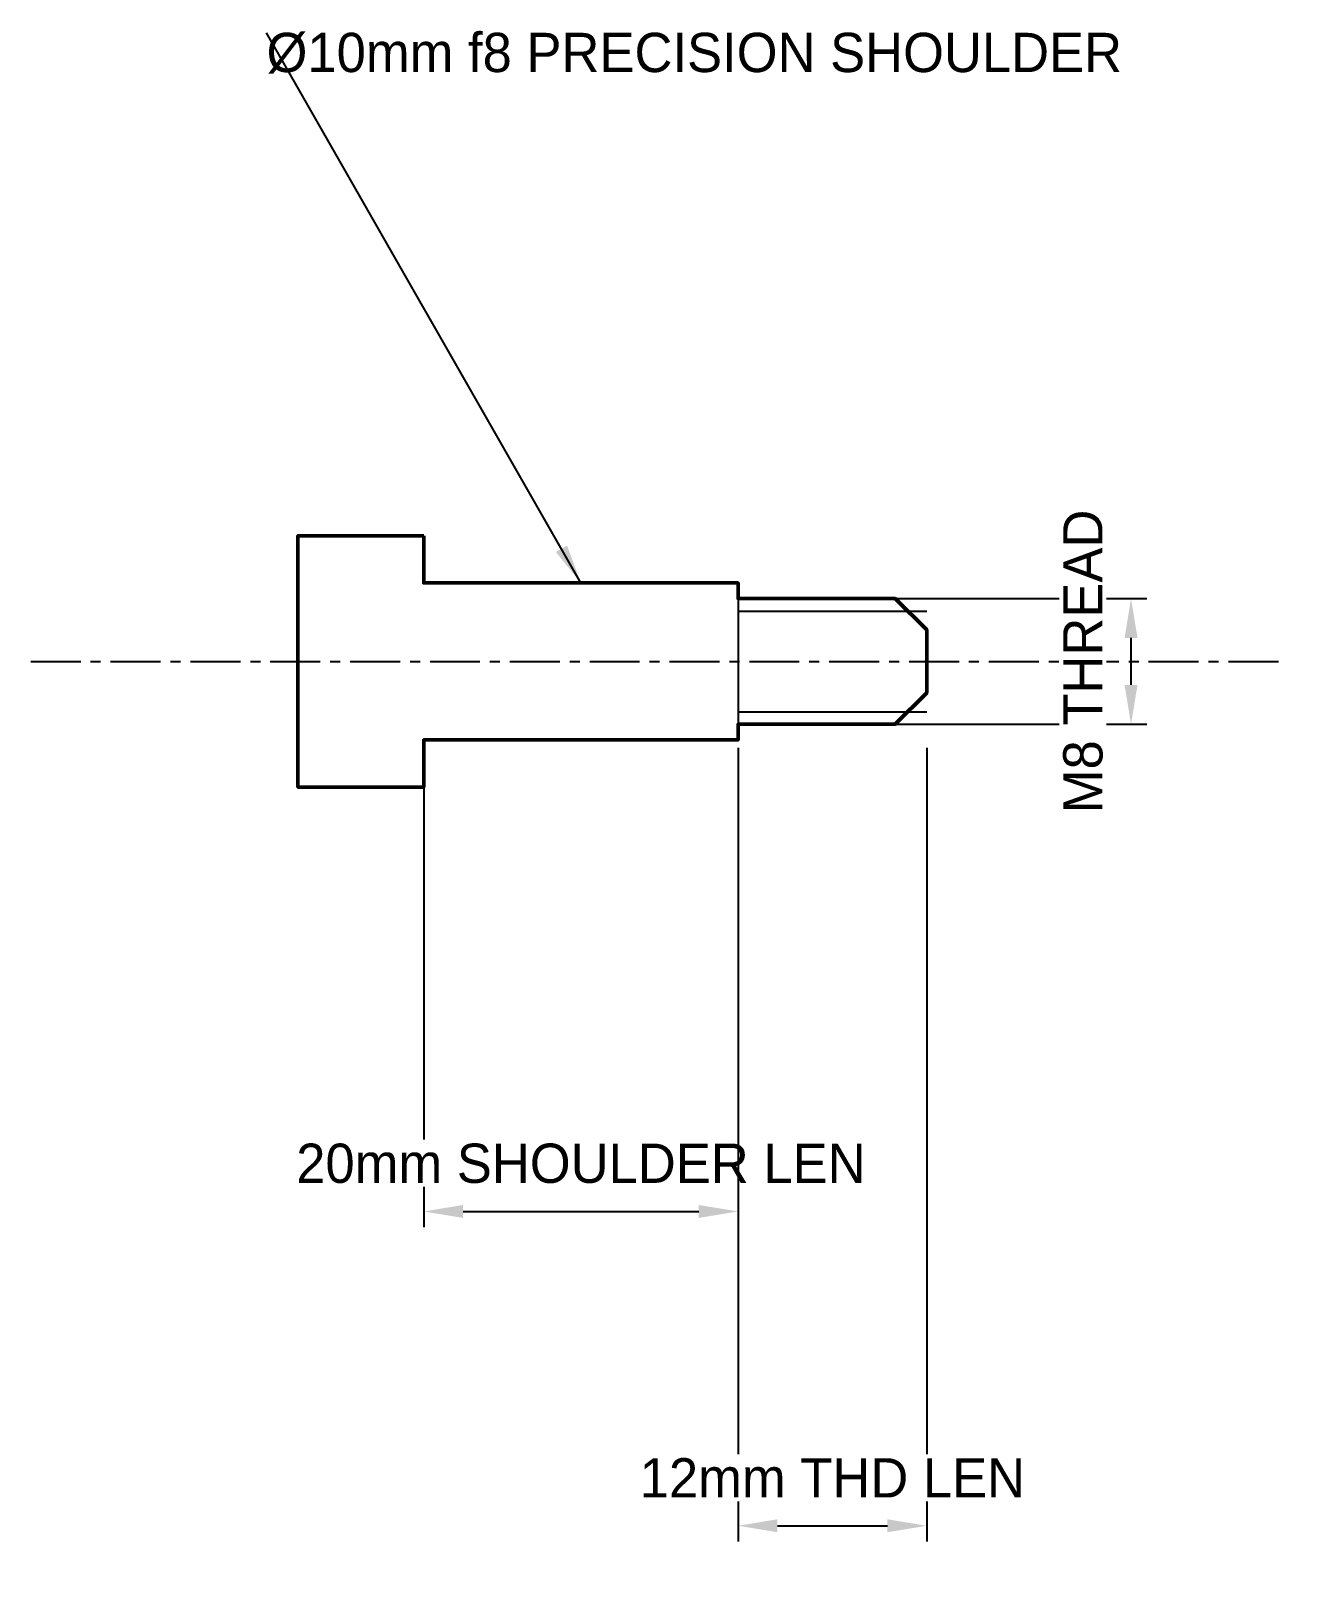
# Model space of a CAD drawing. Header units: metres. Extents: x -25 to 55, y -57.8 to 40.1.
import ezdxf

# ---------------------------------------------------------------- set-up
doc = ezdxf.new("R2010")
doc.units = ezdxf.units.M
doc.linetypes.add('CENTER', pattern=[5.08, 3.175, -0.635, 0.635, -0.635])
for name, color, linetype, lineweight in [('CENTERLINES', 7, 'CENTER', 25), ('DETAILS', 7, 'Continuous', 25), ('DIMENSIONS', 7, 'Continuous', 25), ('GEOMETRY', 7, 'Continuous', 50)]:
    doc.layers.add(name, color=color, linetype=linetype, lineweight=lineweight)
doc.dimstyles.new('ENGINEERING_STYLE', dxfattribs={"dimtxt": 2.5, "dimasz": 2.5, "dimexe": 1, "dimexo": 1.5, "dimgap": 0.8, "dimtad": 1, "dimcen": 2.5, "dimazin": 3, "dimtfac": 1, "dimtmove": 0, "dimatfit": 3, "dimtfill": 1})

msp = doc.modelspace()

# ---------------------------------------------------------------- linework, layer by layer
at = {"layer": 'CENTERLINES'}
msp.add_line((-25, 0), (55, 0), dxfattribs=at)
at = {"layer": 'DETAILS'}
for p, q in [((20, 4), (20, -4)), ((20, 3.2), (32, 3.2)), ((20, -3.2), (32, -3.2))]:
    msp.add_line(p, q, dxfattribs=at)
at = {"layer": 'GEOMETRY'}
msp.add_lwpolyline([(0, 8), (-8, 8), (-8, -8), (0, -8), (0, -5), (20, -5), (20, -4), (30, -4), (32, -2), (32, 2), (30, 4), (20, 4), (20, 5), (0, 5)], close=True, dxfattribs=at)

# ---------------------------------------------------------------- texts
at = {"layer": 'DIMENSIONS', "insert": (-10, 40), "char_height": 2.5, "attachment_point": 1}
msp.add_mtext('%%C10mm f8 PRECISION SHOULDER', dxfattribs=at)

# ---------------------------------------------------------------- leaders
at = {"layer": 'DIMENSIONS'}
msp.add_leader([(10, 5), (-10, 40)], dimstyle='ENGINEERING_STYLE', dxfattribs=at)

# ---------------------------------------------------------------- next in the draw order: dimensions: what is measured, and where the dimension line sits
msp.add_linear_dim(base=(0, -35), p1=(0, -5), p2=(20, -5), text='20mm SHOULDER LEN', dimstyle='ENGINEERING_STYLE', dxfattribs=at).render()

# ---------------------------------------------------------------- next in the draw order: dimensions: what is measured, and where the dimension line sits
msp.add_linear_dim(base=(20, -55), p1=(20, -4), p2=(32, -4), text='12mm THD LEN', dimstyle='ENGINEERING_STYLE', dxfattribs=at).render()

# ---------------------------------------------------------------- next in the draw order: dimensions: what is measured, and where the dimension line sits
msp.add_linear_dim(base=(45, -4), p1=(20, -4), p2=(20, 4), angle=90, text='M8 THREAD', dimstyle='ENGINEERING_STYLE', dxfattribs=at).render()

doc.saveas('drawing.dxf')
